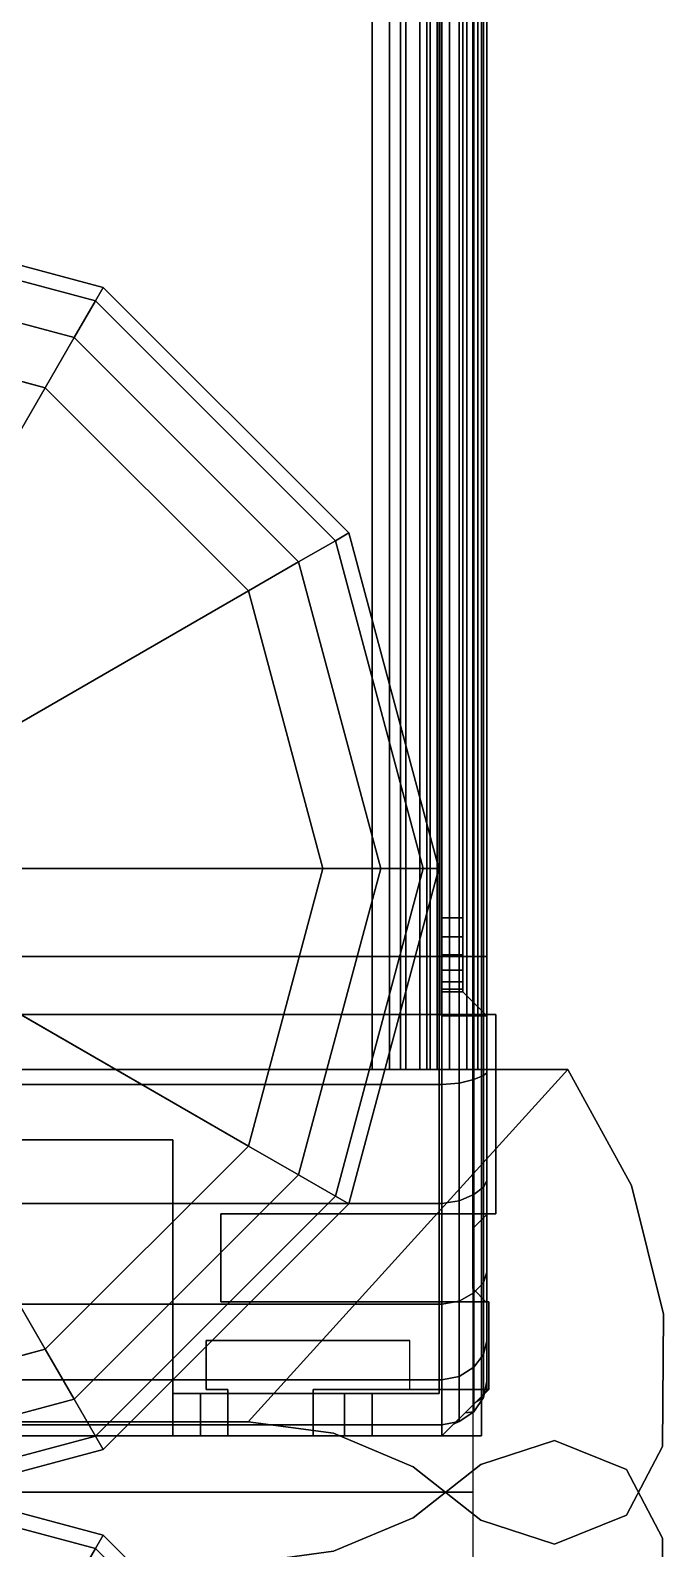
# Model space of a CAD drawing. Extents: x -170 to 1783, y -20 to 1205.
# Drawn here: x 1182.953 to 1183.851, y 255.655 to 257.809 of the extents above; entities that cross this region are included whole.
import ezdxf

# ---------------------------------------------------------------- set-up
doc = ezdxf.new("R2010")
doc.units = 0
doc.header["$LTSCALE"] = 96
doc.header["$MEASUREMENT"] = 0
for name, color, linetype in [('A-FURN-3-PANEL-GLIDE', 7, 'Continuous'), ('A-FURN-3-PANEL-RACE', 7, 'Continuous'), ('A-FURN-3-PANEL-SIDE1', 7, 'Continuous'), ('A-FURN-3-PANEL-SIDE2', 7, 'Continuous'), ('A-FURN-3-PANEL-TOPCAP', 7, 'Continuous'), ('A-FURN-3-PANEL-TRIM', 7, 'Continuous'), ('A-FURN-P-PNLS', 7, 'Continuous'), ('MAIN_PANEL', 7, 'Continuous')]:
    doc.layers.add(name, color=color, linetype=linetype)

# ---------------------------------------------------------------- blocks, each defined once
blk = doc.blocks.new('EC-EFN-256')
at = {"layer": 'A-FURN-3-PANEL-GLIDE', "color": 20, "linetype": 'Continuous'}
for points in [[(22.6501, 1.8052, 0.2464), (22.6391, 1.8242, 0.1642), (23.115, 1.9517, 0.1642), (23.115, 1.9297, 0.2464)], [(22.6391, 1.8242, 0.1642), (22.6501, 1.8052, 0.0821), (23.115, 1.9297, 0.0821), (23.115, 1.9517, 0.1642)], [(23.115, 1.9297, 0.2464), (23.115, 1.9517, 0.1642), (23.5909, 1.8242, 0.1642), (23.5799, 1.8052, 0.2464)], [(23.115, 1.9517, 0.1642), (23.115, 1.9297, 0.0821), (23.5799, 1.8052, 0.0821), (23.5909, 1.8242, 0.1642)], [(22.6802, 1.7531, 0.3065), (22.6501, 1.8052, 0.2464), (23.115, 1.9297, 0.2464), (23.115, 1.8696, 0.3065)], [(22.6501, 1.8052, 0.0821), (22.6802, 1.7531, 0.022), (23.115, 1.8696, 0.022), (23.115, 1.9297, 0.0821)], [(23.115, 1.8696, 0.3065), (23.115, 1.9297, 0.2464), (23.5799, 1.8052, 0.2464), (23.5498, 1.7531, 0.3065)], [(23.115, 1.9297, 0.0821), (23.115, 1.8696, 0.022), (23.5498, 1.7531, 0.022), (23.5799, 1.8052, 0.0821)], [(22.7213, 1.682, 0.3285), (22.6802, 1.7531, 0.3065), (23.115, 1.8696, 0.3065), (23.115, 1.7875, 0.3285)], [(22.6802, 1.7531, 0.022), (22.7213, 1.682), (23.115, 1.7875), (23.115, 1.8696, 0.022)], [(23.115, 1.7875, 0.3285), (23.115, 1.8696, 0.3065), (23.5498, 1.7531, 0.3065), (23.5088, 1.682, 0.3285)], [(23.115, 1.8696, 0.022), (23.115, 1.7875), (23.5088, 1.682), (23.5498, 1.7531, 0.022)], [(22.3098, 1.4649, 0.2464), (22.2908, 1.4759, 0.1642), (22.6391, 1.8242, 0.1642), (22.6501, 1.8052, 0.2464)], [(22.2908, 1.4759, 0.1642), (22.3098, 1.4649, 0.0821), (22.6501, 1.8052, 0.0821), (22.6391, 1.8242, 0.1642)], [(23.5799, 1.8052, 0.2464), (23.5909, 1.8242, 0.1642), (23.9392, 1.4759, 0.1642), (23.9202, 1.4649, 0.2464)], [(23.5909, 1.8242, 0.1642), (23.5799, 1.8052, 0.0821), (23.9202, 1.4649, 0.0821), (23.9392, 1.4759, 0.1642)], [(22.3619, 1.4348, 0.3065), (22.3098, 1.4649, 0.2464), (22.6501, 1.8052, 0.2464), (22.6802, 1.7531, 0.3065)], [(22.3098, 1.4649, 0.0821), (22.3619, 1.4348, 0.022), (22.6802, 1.7531, 0.022), (22.6501, 1.8052, 0.0821)], [(23.5498, 1.7531, 0.3065), (23.5799, 1.8052, 0.2464), (23.9202, 1.4649, 0.2464), (23.8681, 1.4348, 0.3065)], [(23.5799, 1.8052, 0.0821), (23.5498, 1.7531, 0.022), (23.8681, 1.4348, 0.022), (23.9202, 1.4649, 0.0821)], [(23.0137, 1.1754, 0.3285), (22.7213, 1.682, 0.3285), (23.115, 1.7875, 0.3285), (23.115, 1.2025, 0.3285)], [(23.115, 1.2025, 0.3285), (23.115, 1.7875, 0.3285), (23.5088, 1.682, 0.3285), (23.2163, 1.1754, 0.3285)], [(22.433, 1.3937, 0.3285), (22.3619, 1.4348, 0.3065), (22.6802, 1.7531, 0.3065), (22.7213, 1.682, 0.3285)], [(22.3619, 1.4348, 0.022), (22.433, 1.3937), (22.7213, 1.682), (22.6802, 1.7531, 0.022)], [(23.5088, 1.682, 0.3285), (23.5498, 1.7531, 0.3065), (23.8681, 1.4348, 0.3065), (23.797, 1.3937, 0.3285)], [(23.5498, 1.7531, 0.022), (23.5088, 1.682), (23.797, 1.3937), (23.8681, 1.4348, 0.022)], [(22.9396, 1.1013, 0.3285), (22.433, 1.3937, 0.3285), (22.7213, 1.682, 0.3285), (23.0137, 1.1754, 0.3285)], [(23.2163, 1.1754, 0.3285), (23.5088, 1.682, 0.3285), (23.797, 1.3937, 0.3285), (23.2904, 1.1013, 0.3285)], [(22.1853, 1, 0.2464), (22.1633, 1, 0.1642), (22.2908, 1.4759, 0.1642), (22.3098, 1.4649, 0.2464)], [(22.1633, 1, 0.1642), (22.1853, 1, 0.0821), (22.3098, 1.4649, 0.0821), (22.2908, 1.4759, 0.1642)], [(22.2454, 1, 0.3065), (22.1853, 1, 0.2464), (22.3098, 1.4649, 0.2464), (22.3619, 1.4348, 0.3065)], [(22.1853, 1, 0.0821), (22.2454, 1, 0.022), (22.3619, 1.4348, 0.022), (22.3098, 1.4649, 0.0821)], [(23.8681, 1.4348, 0.3065), (23.9202, 1.4649, 0.2464), (24.0447, 1, 0.2464), (23.9846, 1, 0.3065)], [(23.9202, 1.4649, 0.0821), (23.8681, 1.4348, 0.022), (23.9846, 1, 0.022), (24.0447, 1, 0.0821)], [(23.9202, 1.4649, 0.2464), (23.9392, 1.4759, 0.1642), (24.0668, 1, 0.1642), (24.0447, 1, 0.2464)], [(23.9392, 1.4759, 0.1642), (23.9202, 1.4649, 0.0821), (24.0447, 1, 0.0821), (24.0668, 1, 0.1642)], [(22.3275, 1, 0.3285), (22.2454, 1, 0.3065), (22.3619, 1.4348, 0.3065), (22.433, 1.3937, 0.3285)], [(22.2454, 1, 0.022), (22.3275, 1), (22.433, 1.3937), (22.3619, 1.4348, 0.022)], [(23.797, 1.3937, 0.3285), (23.8681, 1.4348, 0.3065), (23.9846, 1, 0.3065), (23.9025, 1, 0.3285)], [(23.8681, 1.4348, 0.022), (23.797, 1.3937), (23.9025, 1), (23.9846, 1, 0.022)], [(22.9125, 1, 0.3285), (22.3275, 1, 0.3285), (22.433, 1.3937, 0.3285), (22.9396, 1.1013, 0.3285)], [(23.2904, 1.1013, 0.3285), (23.797, 1.3937, 0.3285), (23.9025, 1, 0.3285), (23.3175, 1, 0.3285)]]:
    blk.add_3dface(points, dxfattribs=at)
at = {"layer": 'A-FURN-3-PANEL-GLIDE', "color": 20, "linetype": 'Continuous', "invisible_edges": 12}
for points in [[(23.115, 1), (23.115, 1.7875), (22.7213, 1.682)], [(23.115, 1), (23.5088, 1.682), (23.115, 1.7875)], [(23.115, 1), (22.7213, 1.682), (22.433, 1.3937)], [(23.115, 1), (23.797, 1.3937), (23.5088, 1.682)], [(23.115, 1), (22.433, 1.3937), (22.3275, 1)], [(23.115, 1), (23.9025, 1), (23.797, 1.3937)]]:
    blk.add_3dface(points, dxfattribs=at)
at = {"layer": 'A-FURN-3-PANEL-RACE', "color": 40, "linetype": 'Continuous'}
for points, invisible_edges in [([(0.08, 2.0125, 3.515), (0.08, 2.0125, 0.3963), (23.92, 2.0125, 0.3963), (23.92, 2.0125, 3.515)], 8), ([(0.5, 1.5745, 0.3963), (23.5, 1.5745, 0.3963), (0.08, 2.0125, 0.3963), (0.08, 1.5745, 0.3963)], 3), ([(23.5, 1.5745, 0.3963), (23.92, 1.5745, 0.3963), (23.92, 2.0125, 0.3963), (0.08, 2.0125, 0.3963)], 8), ([(0.6, 2.0125, 4.0847), (0.6, 2.0125, 3.515), (23.4, 2.0125, 3.515), (23.4, 2.0125, 4.0847)], 2), ([(23.4, 1.9525, 3.515), (23.4, 1.9525, 4.0847), (23.4, 2.0125, 4.0847), (23.4, 2.0125, 3.515)], 2), ([(23.86, 1.9525, 3.515), (23.4, 1.9525, 3.515), (23.4, 2.0125, 3.515), (23.92, 2.0125, 3.515)], 8), ([(23.4, 1.9493, 4.1093), (23.4, 2.0072, 4.1248), (23.4, 2.0125, 4.0847), (23.4, 1.9525, 4.0847)], 5), ([(23.4, 1.9398, 4.1322), (23.4, 1.9918, 4.1622), (23.4, 2.0072, 4.1248), (23.4, 1.9493, 4.1093)], 5), ([(23.86, 1.5745, 3.515), (23.86, 1.9525, 3.515), (23.92, 2.0125, 3.515), (23.92, 1.5745, 3.515)], 2), ([(23.92, 1.8575, 3.1951), (23.92, 2.0125, 3.515), (23.92, 2.0125, 0.3963), (23.92, 1.8575, 1.4986)], 5), ([(23.92, 1.8181, 1.4986), (23.92, 1.8575, 1.4986), (23.92, 2.0125, 0.3963), (23.92, 1.5745, 0.3963)], 10), ([(23.92, 1.5745, 3.245), (23.92, 1.5745, 3.515), (23.92, 2.0125, 3.515), (23.92, 1.8575, 3.1951)], 4), ([(23.4, 1.9247, 4.1519), (23.4, 1.9671, 4.1943), (23.4, 1.9918, 4.1622), (23.4, 1.9398, 4.1322)], 5), ([(23.4, 1.905, 4.1669), (23.4, 1.935, 4.2189), (23.4, 1.9671, 4.1943), (23.4, 1.9247, 4.1519)], 5), ([(23.86, 1.9525, 0.4563), (0.14, 1.9525, 0.4563), (0.14, 1.9525, 3.515), (23.86, 1.9525, 3.515)], 4), ([(0.5, 1.5745, 0.4563), (0.14, 1.5745, 0.4563), (0.14, 1.9525, 0.4563), (23.5, 1.5745, 0.4563)], 12), ([(23.5, 1.5745, 0.4563), (0.14, 1.9525, 0.4563), (23.86, 1.9525, 0.4563), (23.86, 1.5745, 0.4563)], 1), ([(23.4, 1.9525, 3.515), (0.6, 1.9525, 3.515), (0.6, 1.9525, 4.0847), (23.4, 1.9525, 4.0847)], 1), ([(23.86, 1.9525, 0.4563), (23.86, 1.9525, 3.515), (23.86, 1.8575, 3.1951), (23.86, 1.8575, 1.4986)], 10), ([(23.86, 1.5745, 0.4563), (23.86, 1.9525, 0.4563), (23.86, 1.8575, 1.4986), (23.86, 1.8181, 1.4986)], 10), ([(23.86, 1.8575, 3.1951), (23.86, 1.9525, 3.515), (23.86, 1.5745, 3.515), (23.86, 1.5745, 3.245)], 1), ([(23.4, 1.8821, 4.1764), (23.4, 1.8976, 4.2344), (23.4, 1.935, 4.2189), (23.4, 1.905, 4.1669)], 5), ([(23.4, 1.8575, 4.1797), (23.4, 1.8575, 4.2397), (23.4, 1.8976, 4.2344), (23.4, 1.8821, 4.1764)], 4), ([(23.86, 1.5745, 1.7894), (23.86, 1.5745, 0.4563), (23.86, 1.8181, 1.4986), (23.86, 1.614, 1.7894)], 2), ([(23.92, 1.614, 1.7894), (23.92, 1.8181, 1.4986), (23.92, 1.5745, 0.3963), (23.92, 1.5745, 1.7894)], 2), ([(23.5, 1.2625, 0.3963), (23.5, 1.5745, 0.3963), (0.5, 1.5745, 0.3963), (21.902, 1.2625, 0.3963)], 6), ([(23.5, 1.2625, 0.4563), (21.902, 1.2625, 0.4563), (0.5, 1.5745, 0.4563), (23.5, 1.5745, 0.4563)], 6), ([(23.5, 1.5745, 0.3963), (23.5, 1.5745, 0.4563), (23.86, 1.5745, 0.4563), (23.92, 1.5745, 0.3963)], 4), ([(23.92, 1.5745, 0.3963), (23.86, 1.5745, 0.4563), (23.86, 1.5745, 1.7894), (23.92, 1.5745, 1.7894)], 1)]:
    blk.add_3dface(points, dxfattribs=dict(at, invisible_edges=invisible_edges))
for points in [[(0.6, 2.0072, 4.1248), (0.6, 2.0125, 4.0847), (23.4, 2.0125, 4.0847), (23.4, 2.0072, 4.1248)], [(0.6, 1.9918, 4.1622), (0.6, 2.0072, 4.1248), (23.4, 2.0072, 4.1248), (23.4, 1.9918, 4.1622)], [(0.6, 1.9671, 4.1943), (0.6, 1.9918, 4.1622), (23.4, 1.9918, 4.1622), (23.4, 1.9671, 4.1943)], [(0.6, 1.935, 4.2189), (0.6, 1.9671, 4.1943), (23.4, 1.9671, 4.1943), (23.4, 1.935, 4.2189)], [(23.4, 1.9493, 4.1093), (23.4, 1.9525, 4.0847), (0.6, 1.9525, 4.0847), (0.6, 1.9493, 4.1093)], [(23.4, 1.9398, 4.1322), (23.4, 1.9493, 4.1093), (0.6, 1.9493, 4.1093), (0.6, 1.9398, 4.1322)], [(23.4, 1.9247, 4.1519), (23.4, 1.9398, 4.1322), (0.6, 1.9398, 4.1322), (0.6, 1.9247, 4.1519)], [(0.6, 1.8976, 4.2344), (0.6, 1.935, 4.2189), (23.4, 1.935, 4.2189), (23.4, 1.8976, 4.2344)], [(23.4, 1.905, 4.1669), (23.4, 1.9247, 4.1519), (0.6, 1.9247, 4.1519), (0.6, 1.905, 4.1669)], [(23.4, 1.8821, 4.1764), (23.4, 1.905, 4.1669), (0.6, 1.905, 4.1669), (0.6, 1.8821, 4.1764)], [(0.6, 1.8575, 4.2397), (0.6, 1.8976, 4.2344), (23.4, 1.8976, 4.2344), (23.4, 1.8575, 4.2397)], [(23.4, 1.8575, 4.1797), (23.4, 1.8821, 4.1764), (0.6, 1.8821, 4.1764), (0.6, 1.8575, 4.1797)], [(0.6, 1.8575, 4.1797), (0.6, 1.8575, 4.2397), (23.4, 1.8575, 4.2397), (23.4, 1.8575, 4.1797)], [(23.86, 1.8575, 1.4986), (23.86, 1.8575, 3.1951), (23.92, 1.8575, 3.1951), (23.92, 1.8575, 1.4986)], [(23.92, 1.8181, 1.4986), (23.86, 1.8181, 1.4986), (23.86, 1.8575, 1.4986), (23.92, 1.8575, 1.4986)], [(23.86, 1.8575, 3.1951), (23.86, 1.5745, 3.245), (23.92, 1.5745, 3.245), (23.92, 1.8575, 3.1951)], [(23.92, 1.614, 1.7894), (23.86, 1.614, 1.7894), (23.86, 1.8181, 1.4986), (23.92, 1.8181, 1.4986)], [(23.92, 1.5745, 1.7894), (23.86, 1.5745, 1.7894), (23.86, 1.614, 1.7894), (23.92, 1.614, 1.7894)], [(23.5, 1.2625, 0.3963), (23.5, 1.2625, 0.4563), (23.5, 1.5745, 0.4563), (23.5, 1.5745, 0.3963)], [(23.86, 1.5745, 3.245), (23.86, 1.5745, 3.515), (23.92, 1.5745, 3.515), (23.92, 1.5745, 3.245)]]:
    blk.add_3dface(points, dxfattribs=at)
at = {"layer": 'A-FURN-3-PANEL-SIDE1', "color": 7, "linetype": 'Continuous'}
for points in [[(23.3224, 1.955, 55.7401), (23.3228, 0.045, 55.7401), (0.6776, 0.045, 55.7401), (0.6776, 1.955, 55.7401)], [(23.3224, 0.045, 4.2397), (23.3224, 1.955, 4.2397), (0.6776, 1.955, 4.2397), (0.6776, 0.045, 4.2397)], [(23.3228, 0.045, 55.7401), (23.3224, 1.955, 55.7401), (23.3224, 1.955, 4.2397), (23.3224, 0.045, 4.2397)]]:
    blk.add_3dface(points, dxfattribs=at)
at = {"layer": 'A-FURN-3-PANEL-SIDE2', "color": 7, "linetype": 'Continuous'}
blk.add_3dface([(0.6776, 1.955, 55.7401), (0.6776, 1.955, 4.2397), (23.3224, 1.955, 4.2397), (23.3224, 1.955, 55.7401)], dxfattribs=at)
at = {"layer": 'A-FURN-3-PANEL-TOPCAP', "color": 60, "linetype": 'Continuous'}
for points, invisible_edges in [([(0.76, 2.02, 56.286), (0.76, 2.02, 56.161), (23.24, 2.02, 56.161), (23.24, 2.02, 56.286)], 5), ([(23.24, 2, 56.141), (23.24, 2.02, 56.161), (0.76, 2.02, 56.161), (0.76, 2, 56.141)], 5), ([(23.24, 2.02, 56.036), (23.24, 2, 56.056), (0.76, 2, 56.056), (0.76, 2.02, 56.036)], 5), ([(0.76, 2.02, 56.036), (0.815, 2.02, 55.7741), (23.185, 2.02, 55.7741), (23.24, 2.02, 56.036)], 5), ([(23.185, 2.02, 55.7741), (0.815, 2.02, 55.7741), (0.815, 1.986, 55.7401), (23.185, 1.986, 55.7401)], 10), ([(23.185, 2.02, 55.7741), (23.185, 1.986, 55.7401), (23.2122, 1.986, 55.7365), (23.221, 2.02, 55.7693)], 5), ([(23.185, 2.02, 55.7741), (23.221, 2.02, 55.7693), (23.3404, 2.02, 56.0218), (23.24, 2.02, 56.036)], 10), ([(23.221, 2.02, 55.7693), (23.2122, 1.986, 55.7365), (23.2375, 1.986, 55.726), (23.2545, 2.02, 55.7554)], 5), ([(23.4331, 2.02, 55.9807), (23.3404, 2.02, 56.0218), (23.221, 2.02, 55.7693), (23.2545, 2.02, 55.7554)], 10), ([(23.2545, 2.02, 55.7554), (23.2375, 1.986, 55.726), (23.2593, 1.986, 55.7093), (23.2833, 2.02, 55.7333)], 5), ([(23.4051, 2.02, 56.2633), (23.24, 2.02, 56.286), (23.24, 2.02, 56.161), (23.3727, 2.02, 56.1426)], 10), ([(23.3727, 2.02, 56.1426), (23.24, 2.02, 56.161), (23.24, 2, 56.141), (23.3676, 2, 56.1232)], 10), ([(23.3456, 2, 56.0411), (23.24, 2, 56.056), (23.24, 2.02, 56.036), (23.3404, 2.02, 56.0218)], 10), ([(23.2545, 2.02, 55.7554), (23.2833, 2.02, 55.7333), (23.5111, 2.02, 55.9159), (23.4331, 2.02, 55.9807)], 10), ([(23.2833, 2.02, 55.7333), (23.2593, 1.986, 55.7093), (23.276, 1.986, 55.6875), (23.3054, 2.02, 55.7045)], 5), ([(23.3054, 2.02, 55.7045), (23.276, 1.986, 55.6875), (23.2864, 1.986, 55.6622), (23.3193, 2.02, 55.671)], 5), ([(23.5685, 2.02, 55.8323), (23.5111, 2.02, 55.9159), (23.2833, 2.02, 55.7333), (23.3054, 2.02, 55.7045)], 10), ([(23.3193, 2.02, 55.671), (23.2864, 1.986, 55.6622), (23.29, 1.986, 55.635), (23.324, 2.02, 55.635)], 1), ([(23.3054, 2.02, 55.7045), (23.3193, 2.02, 55.671), (23.601, 2.02, 55.7363), (23.5685, 2.02, 55.8323)], 10), ([(23.3193, 2.02, 55.671), (23.324, 2.02, 55.635), (23.606, 2.02, 55.635), (23.601, 2.02, 55.7363)], 8), ([(23.324, 2.02, 55.635), (23.324, -0.02, 55.635), (23.606, -0.02, 55.635), (23.606, 2.02, 55.635)], 5), ([(23.4431, 2, 55.9981), (23.3456, 2, 56.0411), (23.3404, 2.02, 56.0218), (23.4331, 2.02, 55.9807)], 10), ([(23.4956, 2.02, 56.0891), (23.3727, 2.02, 56.1426), (23.3676, 2, 56.1232), (23.4856, 2, 56.0717)], 10), ([(23.5581, 2.02, 56.1974), (23.4051, 2.02, 56.2633), (23.3727, 2.02, 56.1426), (23.4956, 2.02, 56.0891)], 10), ([(23.5252, 2, 55.9301), (23.4431, 2, 55.9981), (23.4331, 2.02, 55.9807), (23.5111, 2.02, 55.9159)], 10), ([(23.5995, 2.02, 56.0044), (23.4956, 2.02, 56.0891), (23.4856, 2, 56.0717), (23.5854, 2, 55.9903)], 10), ([(23.6879, 2.02, 56.0929), (23.5581, 2.02, 56.1974), (23.4956, 2.02, 56.0891), (23.5995, 2.02, 56.0044)], 10), ([(23.5858, 2, 55.8424), (23.5252, 2, 55.9301), (23.5111, 2.02, 55.9159), (23.5685, 2.02, 55.8323)], 10), ([(23.6202, 2, 55.7415), (23.5858, 2, 55.8424), (23.5685, 2.02, 55.8323), (23.601, 2.02, 55.7363)], 10), ([(23.6768, 2.02, 55.8949), (23.5995, 2.02, 56.0044), (23.5854, 2, 55.9903), (23.6595, 2, 55.8849)], 10), ([(23.7851, 2.02, 55.9575), (23.6879, 2.02, 56.0929), (23.5995, 2.02, 56.0044), (23.6768, 2.02, 55.8949)], 10), ([(23.6259, 2, 55.635), (23.6202, 2, 55.7415), (23.601, 2.02, 55.7363), (23.606, 2.02, 55.635)], 2), ([(23.606, 2.02, 55.635), (23.606, -0.02, 55.635), (23.6259, 0, 55.635), (23.6259, 2, 55.635)], 5), ([(23.7217, 2.02, 55.7687), (23.6768, 2.02, 55.8949), (23.6595, 2, 55.8849), (23.7024, 2, 55.7635)], 10), ([(23.8425, 2.02, 55.8011), (23.7851, 2.02, 55.9575), (23.6768, 2.02, 55.8949), (23.7217, 2.02, 55.7687)], 10), ([(23.731, 2.02, 55.635), (23.7217, 2.02, 55.7687), (23.7024, 2, 55.7635), (23.711, 2, 55.635)], 2), ([(23.711, 2, 55.635), (23.711, 0, 55.635), (23.731, -0.02, 55.635), (23.731, 2.02, 55.635)], 5), ([(23.856, 2.02, 55.635), (23.8425, 2.02, 55.8011), (23.7217, 2.02, 55.7687), (23.731, 2.02, 55.635)], 2), ([(23.856, -0.02, 55.635), (23.856, 2.02, 55.635), (23.731, 2.02, 55.635), (23.731, -0.02, 55.635)], 5), ([(23.8715, 2.0047, 55.635), (23.856, 2.02, 55.635), (23.856, -0.02, 55.635), (23.8715, -0.0047, 55.635)], 10), ([(23.8715, -0.0047, 55.635), (23.8871, 0.0106, 55.635), (23.8871, 1.9894, 55.635), (23.8715, 2.0047, 55.635)], 10), ([(0.76, 2, 56.141), (0.76, 2, 56.056), (23.24, 2, 56.056), (23.24, 2, 56.141)], 5), ([(23.3676, 2, 56.1232), (23.24, 2, 56.141), (23.24, 2, 56.056), (23.3456, 2, 56.0411)], 10), ([(23.4856, 2, 56.0717), (23.3676, 2, 56.1232), (23.3456, 2, 56.0411), (23.4431, 2, 55.9981)], 10), ([(23.5854, 2, 55.9903), (23.4856, 2, 56.0717), (23.4431, 2, 55.9981), (23.5252, 2, 55.9301)], 10), ([(23.6595, 2, 55.8849), (23.5854, 2, 55.9903), (23.5252, 2, 55.9301), (23.5858, 2, 55.8424)], 10), ([(23.7024, 2, 55.7635), (23.6595, 2, 55.8849), (23.5858, 2, 55.8424), (23.6202, 2, 55.7415)], 10), ([(23.711, 2, 55.635), (23.7024, 2, 55.7635), (23.6202, 2, 55.7415), (23.6259, 2, 55.635)], 2), ([(23.711, 0, 55.635), (23.711, 2, 55.635), (23.6259, 2, 55.635), (23.6259, 0, 55.635)], 5), ([(23.9035, 1.9727, 55.635), (23.8871, 1.9894, 55.635), (23.8871, 0.0106, 55.635), (23.9035, 0.0273, 55.635)], 10), ([(23.9035, 0.0273, 55.635), (23.92, 0.044, 55.635), (23.92, 1.956, 55.635), (23.9035, 1.9727, 55.635)], 8)]:
    blk.add_3dface(points, dxfattribs=dict(at, invisible_edges=invisible_edges))
for points in [[(23.24, 2.02, 56.286), (23.24, 2.0151, 56.3105), (0.76, 2.0151, 56.3105), (0.76, 2.02, 56.286)], [(23.24, 2.0151, 56.3105), (23.24, 2.0013, 56.3313), (0.76, 2.0013, 56.3313), (0.76, 2.0151, 56.3105)], [(23.24, 2.02, 56.286), (23.4051, 2.02, 56.2633), (23.4087, 2.0151, 56.2864), (23.24, 2.0151, 56.3105)], [(23.24, 2.0151, 56.3105), (23.4087, 2.0151, 56.2864), (23.4144, 2.0013, 56.3065), (23.24, 2.0013, 56.3313)], [(23.29, 1.955, 55.635), (23.324, 1.955, 55.635), (23.324, 2.02, 55.635), (23.29, 1.986, 55.635)], [(23.4051, 2.02, 56.2633), (23.5581, 2.02, 56.1974), (23.5669, 2.0151, 56.2168), (23.4087, 2.0151, 56.2864)], [(23.4087, 2.0151, 56.2864), (23.5669, 2.0151, 56.2168), (23.5775, 2.0013, 56.2349), (23.4144, 2.0013, 56.3065)], [(23.5581, 2.02, 56.1974), (23.6879, 2.02, 56.0929), (23.7022, 2.0151, 56.1072), (23.5669, 2.0151, 56.2168)], [(23.5669, 2.0151, 56.2168), (23.7022, 2.0151, 56.1072), (23.7172, 2.0013, 56.1222), (23.5775, 2.0013, 56.2349)], [(23.6879, 2.02, 56.0929), (23.7851, 2.02, 55.9575), (23.8045, 2.0151, 55.9663), (23.7022, 2.0151, 56.1072)], [(23.7022, 2.0151, 56.1072), (23.8045, 2.0151, 55.9663), (23.8226, 2.0013, 55.977), (23.7172, 2.0013, 56.1222)], [(23.7851, 2.02, 55.9575), (23.8425, 2.02, 55.8011), (23.8656, 2.0151, 55.8048), (23.8045, 2.0151, 55.9663)], [(23.8045, 2.0151, 55.9663), (23.8656, 2.0151, 55.8048), (23.8857, 2.0013, 55.8104), (23.8226, 2.0013, 55.977)], [(23.8425, 2.02, 55.8011), (23.856, 2.02, 55.635), (23.8715, 2.0047, 55.635), (23.8656, 2.0151, 55.8048)], [(23.8656, 2.0151, 55.8048), (23.8715, 2.0047, 55.635), (23.8871, 1.9894, 55.635), (23.8857, 2.0013, 55.8104)], [(23.24, 2.0013, 56.3313), (23.24, 1.9805, 56.3451), (0.76, 1.9805, 56.3451), (0.76, 2.0013, 56.3313)], [(23.185, 1.955, 55.7401), (23.185, 1.986, 55.7401), (0.815, 1.986, 55.7401), (0.815, 1.955, 55.7401)], [(23.185, 1.955, 55.7401), (23.2122, 1.955, 55.7365), (23.2122, 1.986, 55.7365), (23.185, 1.986, 55.7401)], [(23.2122, 1.955, 55.7365), (23.2375, 1.955, 55.726), (23.2375, 1.986, 55.726), (23.2122, 1.986, 55.7365)], [(23.2375, 1.955, 55.726), (23.2593, 1.955, 55.7093), (23.2593, 1.986, 55.7093), (23.2375, 1.986, 55.726)], [(23.24, 2.0013, 56.3313), (23.4144, 2.0013, 56.3065), (23.4194, 1.9805, 56.3203), (23.24, 1.9805, 56.3451)], [(23.2593, 1.955, 55.7093), (23.276, 1.955, 55.6875), (23.276, 1.986, 55.6875), (23.2593, 1.986, 55.7093)], [(23.276, 1.955, 55.6875), (23.2864, 1.955, 55.6622), (23.2864, 1.986, 55.6622), (23.276, 1.986, 55.6875)], [(23.2864, 1.955, 55.6622), (23.29, 1.955, 55.635), (23.29, 1.986, 55.635), (23.2864, 1.986, 55.6622)], [(23.4144, 2.0013, 56.3065), (23.5775, 2.0013, 56.2349), (23.5864, 1.9805, 56.248), (23.4194, 1.9805, 56.3203)], [(23.5775, 2.0013, 56.2349), (23.7172, 2.0013, 56.1222), (23.7287, 1.9805, 56.1337), (23.5864, 1.9805, 56.248)], [(23.7172, 2.0013, 56.1222), (23.8226, 2.0013, 55.977), (23.8356, 1.9805, 55.9859), (23.7287, 1.9805, 56.1337)], [(23.8226, 2.0013, 55.977), (23.8857, 2.0013, 55.8104), (23.8994, 1.9805, 55.8155), (23.8356, 1.9805, 55.9859)], [(23.8857, 2.0013, 55.8104), (23.8871, 1.9894, 55.635), (23.9035, 1.9727, 55.635), (23.8994, 1.9805, 55.8155)], [(23.24, 1.9805, 56.3451), (23.24, 1.956, 56.35), (0.76, 1.956, 56.35), (0.76, 1.9805, 56.3451)], [(23.24, 1.9805, 56.3451), (23.4194, 1.9805, 56.3203), (23.4216, 1.956, 56.3252), (23.24, 1.956, 56.35)], [(23.4194, 1.9805, 56.3203), (23.5864, 1.9805, 56.248), (23.5901, 1.956, 56.2528), (23.4216, 1.956, 56.3252)], [(23.5864, 1.9805, 56.248), (23.7287, 1.9805, 56.1337), (23.7332, 1.956, 56.1382), (23.5901, 1.956, 56.2528)], [(23.7287, 1.9805, 56.1337), (23.8356, 1.9805, 55.9859), (23.8405, 1.956, 55.9895), (23.7332, 1.956, 56.1382)], [(23.8356, 1.9805, 55.9859), (23.8994, 1.9805, 55.8155), (23.9043, 1.956, 55.8177), (23.8405, 1.956, 55.9895)], [(23.8994, 1.9805, 55.8155), (23.9035, 1.9727, 55.635), (23.92, 1.956, 55.635), (23.9043, 1.956, 55.8177)], [(0.76, 0.044, 56.35), (0.76, 1.956, 56.35), (23.24, 1.956, 56.35), (23.24, 0.044, 56.35)], [(23.4216, 0.044, 56.3252), (23.24, 0.044, 56.35), (23.24, 1.956, 56.35), (23.4216, 1.956, 56.3252)], [(23.5901, 0.044, 56.2528), (23.4216, 0.044, 56.3252), (23.4216, 1.956, 56.3252), (23.5901, 1.956, 56.2528)], [(23.7332, 0.044, 56.1382), (23.5901, 0.044, 56.2528), (23.5901, 1.956, 56.2528), (23.7332, 1.956, 56.1382)], [(23.8405, 0.044, 55.9895), (23.7332, 0.044, 56.1382), (23.7332, 1.956, 56.1382), (23.8405, 1.956, 55.9895)], [(23.9043, 0.044, 55.8177), (23.8405, 0.044, 55.9895), (23.8405, 1.956, 55.9895), (23.9043, 1.956, 55.8177)], [(23.92, 0.044, 55.635), (23.9043, 0.044, 55.8177), (23.9043, 1.956, 55.8177), (23.92, 1.956, 55.635)]]:
    blk.add_3dface(points, dxfattribs=at)
at = {"layer": 'A-FURN-3-PANEL-TRIM', "color": 60, "linetype": 'Continuous'}
for points, invisible_edges in [([(23.5649, 2.2249, 3.5747), (23.4, 2.1348, 3.5747), (23.935, 2.269, 3.5747), (23.7471, 2.2706, 3.5747)], 2), ([(23.5649, 2.2249, 4.2397), (23.7471, 2.2706, 4.2397), (23.935, 2.269, 4.2397), (23.4, 2.1348, 4.2397)], 4), ([(23.5649, 2.2249, 3.8013), (23.7471, 2.2706, 3.8013), (23.935, 2.269, 3.8013), (23.4, 2.1348, 3.8013)], 4), ([(23.5649, 2.2249, 4.013), (23.4, 2.1348, 4.013), (23.935, 2.269, 4.013), (23.7471, 2.2706, 4.013)], 2), ([(23.935, 2.269, 3.5747), (23.4, 2.1348, 3.5747), (24.0735, 2.1159, 3.5747), (24.0322, 2.2178, 3.5747)], 3), ([(23.935, 2.269, 4.2397), (24.0322, 2.2178, 4.2397), (24.0735, 2.1159, 4.2397), (23.4, 2.1348, 4.2397)], 12), ([(23.935, 2.269, 3.8013), (24.0322, 2.2178, 3.8013), (24.0735, 2.1159, 3.8013), (23.4, 2.1348, 3.8013)], 12), ([(23.935, 2.269, 4.013), (23.4, 2.1348, 4.013), (24.0735, 2.1159, 4.013), (24.0322, 2.2178, 4.013)], 3), ([(23.4, 2.1348, 3.5747), (23.4, 0.3185, 3.5747), (23.9, 0.3185, 3.5747), (23.9, 1.6815, 3.5747)], 10), ([(24.0735, 2.1159, 3.5747), (23.4, 2.1348, 3.5747), (23.9639, 1.9153, 3.5747), (24.0395, 2.0114, 3.5747)], 3), ([(23.9639, 1.9153, 3.5747), (23.4, 2.1348, 3.5747), (23.9, 1.6815, 3.5747), (23.9163, 1.8027, 3.5747)], 3), ([(23.4, 2.1348, 4.2397), (23.9, 1.6815, 4.2397), (23.9, 0.3185, 4.2397), (23.4, 0.3185, 4.2397)], 5), ([(24.0735, 2.1159, 4.2397), (24.0395, 2.0114, 4.2397), (23.9639, 1.9153, 4.2397), (23.4, 2.1348, 4.2397)], 12), ([(23.9639, 1.9153, 4.2397), (23.9163, 1.8027, 4.2397), (23.9, 1.6815, 4.2397), (23.4, 2.1348, 4.2397)], 12), ([(24.0735, 2.1159, 3.8013), (24.0395, 2.0114, 3.8013), (23.9639, 1.9153, 3.8013), (23.4, 2.1348, 3.8013)], 12), ([(23.9639, 1.9153, 3.8013), (23.9163, 1.8027, 3.8013), (23.9, 1.6815, 3.8013), (23.4, 2.1348, 3.8013)], 12), ([(24.0735, 2.1159, 4.013), (23.4, 2.1348, 4.013), (23.9639, 1.9153, 4.013), (24.0395, 2.0114, 4.013)], 3), ([(23.9639, 1.9153, 4.013), (23.4, 2.1348, 4.013), (23.9, 1.6815, 4.013), (23.9163, 1.8027, 4.013)], 3), ([(23.605, -0.0328, 55.635), (23.3224, -0.0328, 55.635), (23.3224, 2.0328, 55.635), (23.605, 2.0328, 55.635)], 8), ([(23.8543, 2.0228, 55.635), (23.8543, 1.9109, 55.635), (23.7845, 1.9109, 55.635), (23.7299, 2.0228, 55.635)], 6), ([(23.7845, 1.9109, 4.2397), (23.7845, 1.9109, 55.635), (23.8543, 1.9109, 55.635), (23.8543, 1.9109, 4.2397)], 2), ([(23.7299, 0.3574, 55.635), (23.605, 0.3574, 55.635), (23.605, 1.6426, 55.635), (23.7299, 1.6426, 55.635)], 10), ([(23.8543, 1.6527, 55.635), (23.9198, 1.6527, 55.635), (23.9198, 0.3473, 55.635), (23.8543, 0.3473, 55.635)], 8), ([(23.8543, 0.3782, 55.635), (23.7845, 0.3782, 55.635), (23.7845, 1.6218, 55.635), (23.8543, 1.6218, 55.635)], 10)]:
    blk.add_3dface(points, dxfattribs=dict(at, invisible_edges=invisible_edges))
for points in [[(23.5649, 2.2249, 4.013), (23.7471, 2.2706, 4.013), (23.7471, 2.2706, 4.2397), (23.5649, 2.2249, 4.2397)], [(23.5649, 2.2249, 3.5747), (23.7471, 2.2706, 3.5747), (23.7471, 2.2706, 3.8013), (23.5649, 2.2249, 3.8013)], [(23.7471, 2.2706, 4.013), (23.935, 2.269, 4.013), (23.935, 2.269, 4.2397), (23.7471, 2.2706, 4.2397)], [(23.7471, 2.2706, 3.5747), (23.935, 2.269, 3.5747), (23.935, 2.269, 3.8013), (23.7471, 2.2706, 3.8013)], [(23.935, 2.269, 4.013), (24.0322, 2.2178, 4.013), (24.0322, 2.2178, 4.2397), (23.935, 2.269, 4.2397)], [(23.935, 2.269, 3.5747), (24.0322, 2.2178, 3.5747), (24.0322, 2.2178, 3.8013), (23.935, 2.269, 3.8013)], [(23.4, 2.1348, 4.013), (23.5649, 2.2249, 4.013), (23.5649, 2.2249, 4.2397), (23.4, 2.1348, 4.2397)], [(23.4, 2.1348, 3.5747), (23.5649, 2.2249, 3.5747), (23.5649, 2.2249, 3.8013), (23.4, 2.1348, 3.8013)], [(24.0322, 2.2178, 4.013), (24.0735, 2.1159, 4.013), (24.0735, 2.1159, 4.2397), (24.0322, 2.2178, 4.2397)], [(24.0322, 2.2178, 3.5747), (24.0735, 2.1159, 3.5747), (24.0735, 2.1159, 3.8013), (24.0322, 2.2178, 3.8013)], [(23.4, 0.3185, 3.5747), (23.4, 2.1348, 3.5747), (23.4, 2.1348, 4.2397), (23.4, 0.3185, 4.2397)], [(23.4, 2.1348, 3.8013), (23.9, 1.6815, 3.8013), (23.9, 1.6815, 4.013), (23.4, 2.1348, 4.013)], [(24.0735, 2.1159, 4.013), (24.0395, 2.0114, 4.013), (24.0395, 2.0114, 4.2397), (24.0735, 2.1159, 4.2397)], [(24.0735, 2.1159, 3.5747), (24.0395, 2.0114, 3.5747), (24.0395, 2.0114, 3.8013), (24.0735, 2.1159, 3.8013)], [(23.3224, 1.955, 4.2397), (23.3224, 2.0328, 4.2397), (23.3224, 2.0328, 55.635), (23.3224, 1.955, 55.635)], [(23.605, 2.0328, 4.2397), (23.605, 2.0328, 55.635), (23.3224, 2.0328, 55.635), (23.3224, 2.0328, 4.2397)], [(23.605, 1.6426, 55.635), (23.605, 2.0328, 55.635), (23.605, 2.0328, 4.2397), (23.605, 1.6426, 4.2397)], [(23.8543, 2.0228, 4.2397), (23.8543, 2.0228, 55.635), (23.7299, 2.0228, 55.635), (23.7299, 2.0228, 4.2397)], [(23.7299, 2.0228, 55.635), (23.7299, 1.6426, 55.635), (23.7299, 1.6426, 4.2397), (23.7299, 2.0228, 4.2397)], [(23.9198, 1.956, 4.2397), (23.9198, 1.956, 55.635), (23.8543, 2.0228, 55.635), (23.8543, 2.0228, 4.2397)], [(23.9198, 1.956, 55.635), (23.9198, 1.7737, 55.635), (23.8543, 1.7737, 55.635), (23.8543, 2.0228, 55.635)], [(24.0395, 2.0114, 4.013), (23.9639, 1.9153, 4.013), (23.9639, 1.9153, 4.2397), (24.0395, 2.0114, 4.2397)], [(24.0395, 2.0114, 3.5747), (23.9639, 1.9153, 3.5747), (23.9639, 1.9153, 3.8013), (24.0395, 2.0114, 3.8013)], [(23.9198, 1.7737, 55.635), (23.9198, 1.956, 55.635), (23.9198, 1.956, 4.2397), (23.9198, 1.7737, 4.2397)], [(23.7845, 1.6218, 55.635), (23.7845, 1.9109, 55.635), (23.7845, 1.9109, 4.2397), (23.7845, 1.6218, 4.2397)], [(23.8543, 1.9109, 55.635), (23.8543, 1.7737, 55.635), (23.8543, 1.7737, 4.2397), (23.8543, 1.9109, 4.2397)], [(23.9639, 1.9153, 4.013), (23.9163, 1.8027, 4.013), (23.9163, 1.8027, 4.2397), (23.9639, 1.9153, 4.2397)], [(23.9639, 1.9153, 3.5747), (23.9163, 1.8027, 3.5747), (23.9163, 1.8027, 3.8013), (23.9639, 1.9153, 3.8013)], [(23.9163, 1.8027, 4.013), (23.9, 1.6815, 4.013), (23.9, 1.6815, 4.2397), (23.9163, 1.8027, 4.2397)], [(23.9163, 1.8027, 3.5747), (23.9, 1.6815, 3.5747), (23.9, 1.6815, 3.8013), (23.9163, 1.8027, 3.8013)], [(23.8543, 1.7737, 4.2397), (23.8543, 1.7737, 55.635), (23.9198, 1.7737, 55.635), (23.9198, 1.7737, 4.2397)], [(23.9, 1.6815, 4.2397), (23.9, 1.6815, 3.5747), (23.9, 0.3185, 3.5747), (23.9, 0.3185, 4.2397)], [(23.7299, 1.6426, 4.2397), (23.7299, 1.6426, 55.635), (23.605, 1.6426, 55.635), (23.605, 1.6426, 4.2397)], [(23.8543, 1.6527, 55.635), (23.8543, 1.6218, 55.635), (23.8543, 1.6218, 4.2397), (23.8543, 1.6527, 4.2397)], [(23.9198, 1.6527, 4.2397), (23.9198, 1.6527, 55.635), (23.8543, 1.6527, 55.635), (23.8543, 1.6527, 4.2397)], [(23.9198, 1.6527, 55.635), (23.9198, 1.6527, 4.2397), (23.9198, 0.3473, 4.2397), (23.9198, 0.3473, 55.635)], [(23.8543, 1.6218, 4.2397), (23.8543, 1.6218, 55.635), (23.7845, 1.6218, 55.635), (23.7845, 1.6218, 4.2397)]]:
    blk.add_3dface(points, dxfattribs=at)
at = {"layer": 'A-FURN-P-PNLS', "color": 60, "linetype": 'Continuous'}
for p, q in [((0, 2), (24, 2)), ((24, 2), (24, 0))]:
    blk.add_line(p, q, dxfattribs=at)
at = {"layer": 'MAIN_PANEL', "color": 7, "linetype": 'Continuous'}
for p in [(24, 2), (24, 2, 55.663), (24, 2)]:
    blk.add_point(p, dxfattribs=at)
blk = doc.blocks.new('EC-EFN-456')
at = {"layer": 'A-FURN-3-PANEL-GLIDE', "color": 20, "linetype": 'Continuous'}
for points in [[(0.0798, 1.4649, 0.2464), (0.0608, 1.4759, 0.1642), (0.4091, 1.8242, 0.1642), (0.4201, 1.8052, 0.2464)], [(0.0608, 1.4759, 0.1642), (0.0798, 1.4649, 0.0821), (0.4201, 1.8052, 0.0821), (0.4091, 1.8242, 0.1642)], [(0.1319, 1.4348, 0.3065), (0.0798, 1.4649, 0.2464), (0.4201, 1.8052, 0.2464), (0.4502, 1.7531, 0.3065)], [(0.0798, 1.4649, 0.0821), (0.1319, 1.4348, 0.022), (0.4502, 1.7531, 0.022), (0.4201, 1.8052, 0.0821)], [(-0.0447, 1, 0.2464), (-0.0668, 1, 0.1642), (0.0608, 1.4759, 0.1642), (0.0798, 1.4649, 0.2464)], [(-0.0668, 1, 0.1642), (-0.0447, 1, 0.0821), (0.0798, 1.4649, 0.0821), (0.0608, 1.4759, 0.1642)], [(0.0154, 1, 0.3065), (-0.0447, 1, 0.2464), (0.0798, 1.4649, 0.2464), (0.1319, 1.4348, 0.3065)], [(-0.0447, 1, 0.0821), (0.0154, 1, 0.022), (0.1319, 1.4348, 0.022), (0.0798, 1.4649, 0.0821)], [(0.0975, 1, 0.3285), (0.0154, 1, 0.3065), (0.1319, 1.4348, 0.3065), (0.203, 1.3937, 0.3285)], [(0.0154, 1, 0.022), (0.0975, 1), (0.203, 1.3937), (0.1319, 1.4348, 0.022)]]:
    blk.add_3dface(points, dxfattribs=at)
at = {"layer": 'A-FURN-3-PANEL-TRIM', "color": 60, "linetype": 'Continuous'}
for points, invisible_edges in [([(-0.0735, 2.1159, 3.8013), (0.6, 2.1348, 3.8013), (0.065, 2.269, 3.8013), (-0.0322, 2.2178, 3.8013)], 3), ([(-0.0735, 2.1159, 4.013), (-0.0322, 2.2178, 4.013), (0.065, 2.269, 4.013), (0.6, 2.1348, 4.013)], 12), ([(0.065, 2.269, 3.8013), (0.6, 2.1348, 3.8013), (0.4351, 2.2249, 3.8013), (0.2529, 2.2706, 3.8013)], 1), ([(0.065, 2.269, 4.013), (0.2529, 2.2706, 4.013), (0.4351, 2.2249, 4.013), (0.6, 2.1348, 4.013)], 8), ([(0.0361, 1.9153, 3.8013), (0.6, 2.1348, 3.8013), (-0.0735, 2.1159, 3.8013), (-0.0395, 2.0114, 3.8013)], 3), ([(0.0361, 1.9153, 4.013), (-0.0395, 2.0114, 4.013), (-0.0735, 2.1159, 4.013), (0.6, 2.1348, 4.013)], 12), ([(0.1, 1.6815, 3.8013), (0.6, 2.1348, 3.8013), (0.0361, 1.9153, 3.8013), (0.0837, 1.8027, 3.8013)], 3), ([(0.1, 1.6815, 4.013), (0.0837, 1.8027, 4.013), (0.0361, 1.9153, 4.013), (0.6, 2.1348, 4.013)], 12)]:
    blk.add_3dface(points, dxfattribs=dict(at, invisible_edges=invisible_edges))
for points in [[(-0.0322, 2.2178, 3.8013), (0.065, 2.269, 3.8013), (0.065, 2.269, 4.013), (-0.0322, 2.2178, 4.013)], [(0.065, 2.269, 3.8013), (0.2529, 2.2706, 3.8013), (0.2529, 2.2706, 4.013), (0.065, 2.269, 4.013)], [(-0.0735, 2.1159, 3.8013), (-0.0322, 2.2178, 3.8013), (-0.0322, 2.2178, 4.013), (-0.0735, 2.1159, 4.013)], [(-0.0395, 2.0114, 3.8013), (-0.0735, 2.1159, 3.8013), (-0.0735, 2.1159, 4.013), (-0.0395, 2.0114, 4.013)], [(0.0361, 1.9153, 3.8013), (-0.0395, 2.0114, 3.8013), (-0.0395, 2.0114, 4.013), (0.0361, 1.9153, 4.013)], [(0.0837, 1.8027, 3.8013), (0.0361, 1.9153, 3.8013), (0.0361, 1.9153, 4.013), (0.0837, 1.8027, 4.013)]]:
    blk.add_3dface(points, dxfattribs=at)
at = {"layer": 'A-FURN-P-PNLS', "color": 60, "linetype": 'Continuous'}
for p, q in [((0, 0), (0, 2)), ((0, 2), (48, 2))]:
    blk.add_line(p, q, dxfattribs=at)
at = {"layer": 'MAIN_PANEL', "color": 7, "linetype": 'Continuous'}
for p in [(0, 2), (0, 2, 55.663), (0, 2)]:
    blk.add_point(p, dxfattribs=at)

msp = doc.modelspace()

# ---------------------------------------------------------------- block references
at = {"layer": 'MAIN_PANEL', "color": 47, "linetype": 'Continuous', "rotation": 270}
for name, p in [('EC-EFN-256', (1181.58075, 279.73489)), ('EC-EFN-456', (1181.58075, 255.73489))]:
    msp.add_blockref(name, p, dxfattribs=at)

doc.saveas('drawing.dxf')
